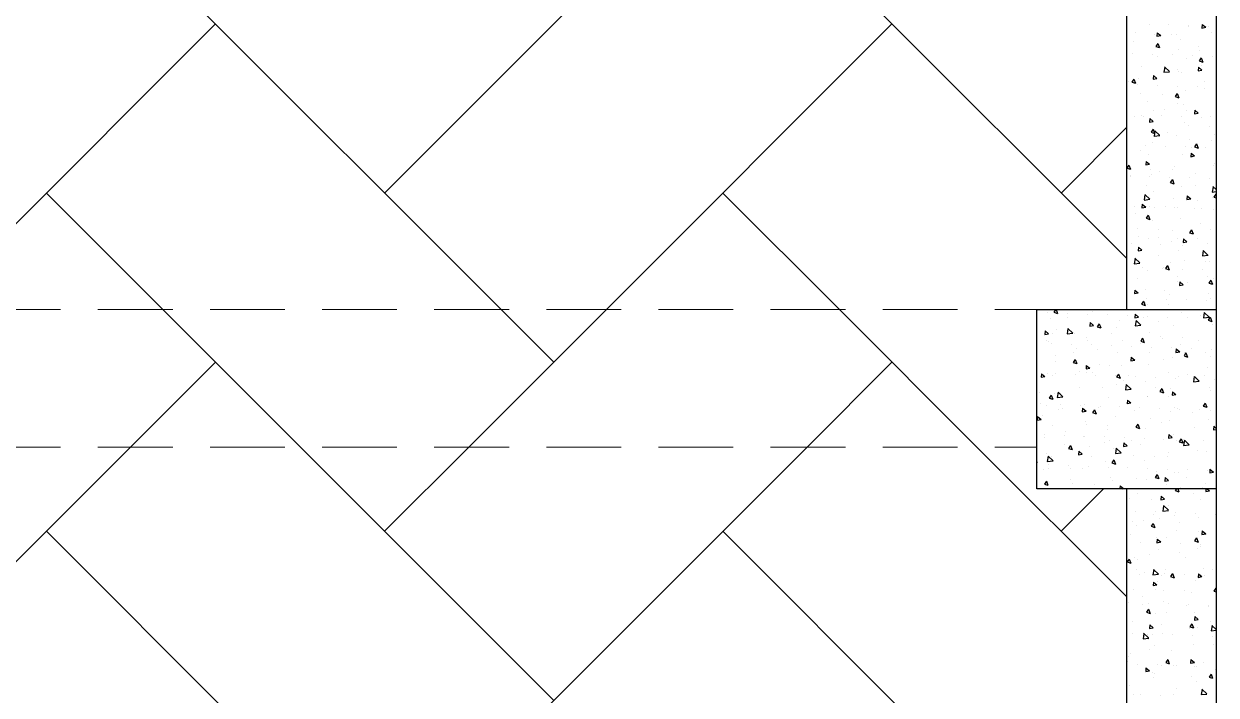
# Model space of a CAD drawing. Header units: millimetres. Extents: x 331487 to 517269, y 198509 to 399936.
# Drawn here: x 412901 to 414895, y 381194 to 382317 of the extents above; entities that cross this region are included whole.
import ezdxf

# ---------------------------------------------------------------- set-up
doc = ezdxf.new("R2010")
doc.units = ezdxf.units.MM
doc.header["$MEASUREMENT"] = 0
doc.linetypes.add('DASHED2', pattern=[0.375, 0.25, -0.125])
doc.layers.add('BEAM', color=1, linetype='Continuous', lineweight=5)
doc.layers.add('COLUMN', color=6, linetype='Continuous')

msp = doc.modelspace()

# ---------------------------------------------------------------- linework, layer by layer
at = {"layer": 'BEAM', "color": 253, "linetype": 'Continuous', "ltscale": 750}
for p, q in [((413504.5, 382033.9), (414353, 382882.5)), ((413699.4, 381839), (412938.8, 382599.6)), ((414745.1, 381924.7), (414070.2, 382599.6)), ((412743.9, 381839), (413221.7, 382316.8)), ((413875.3, 381839), (414353, 382316.8)), ((414635.9, 382033.9), (414745.1, 382143.2)), ((413133.7, 381839), (412938.8, 382033.9)), ((414265.1, 381839), (414070.2, 382033.9)), ((413363.7, 381609), (413133.7, 381839)), ((413645.3, 381609), (413875.3, 381839)), ((413787.3, 381751.1), (413699.4, 381839)), ((414495.1, 381609), (414265.1, 381839)), ((413079.6, 381609), (413221.7, 381751.1)), ((414211, 381609), (414353, 381751.1)), ((412373.1, 380902.6), (413079.6, 381609)), ((413787.3, 381185.4), (413363.7, 381609)), ((413504.5, 381468.3), (413645.3, 381609)), ((413504.5, 380902.6), (414211, 381609)), ((414745.1, 381359), (414495.1, 381609)), ((414635.9, 381468.3), (414706.6, 381539)), ((413787.3, 380619.7), (412938.8, 381468.3)), ((414745.1, 380793.3), (414070.2, 381468.3))]:
    msp.add_line(p, q, dxfattribs=at)
at = {"layer": 'BEAM', "linetype": 'DASHED2', "ltscale": 500}
for p, q in [((410400.1, 381839), (414595.1, 381839)), ((410400.1, 381609), (414595.1, 381609))]:
    msp.add_line(p, q, dxfattribs=at)
at = {"layer": 'COLUMN'}
for p, q in [((414745.1, 383579), (414745.1, 381839)), ((414895.1, 383579), (414895.1, 381839)), ((414595.1, 381539), (414595.1, 381839)), ((414595.1, 381839), (414895.1, 381839)), ((414895.1, 381839), (414895.1, 381539)), ((414895.1, 381539), (414595.1, 381539)), ((414745.1, 381539), (414745.1, 379389)), ((414895.1, 381539), (414895.1, 379389))]:
    msp.add_line(p, q, dxfattribs=at)
at = {"layer": 'COLUMN', "color": 2, "linetype": 'Continuous'}
for p, q in [((414782.9, 382316.4), (414782.9, 382316.4)), ((414816.2, 382315.2), (414816.2, 382315.2)), ((414848.5, 382312.2), (414848.5, 382312.2)), ((414849.5, 382314), (414849.5, 382314)), ((414872, 382315.8), (414871.4, 382309.8)), ((414871.4, 382309.8), (414877.7, 382311)), ((414872, 382315.8), (414877.7, 382311)), ((414882.8, 382312.8), (414882.8, 382312.8)), ((414757.6, 382288), (414757.6, 382288)), ((414760.2, 382303.1), (414760.2, 382303.1)), ((414792.1, 382299.6), (414792.1, 382299.6)), ((414796.7, 382301.9), (414796.2, 382295.9)), ((414796.2, 382295.9), (414802.5, 382297.1)), ((414796.7, 382301.9), (414802.5, 382297.1)), ((414819.8, 382299), (414819.8, 382299)), ((414828.2, 382298.3), (414828.2, 382298.3)), ((414835.1, 382291.1), (414835.1, 382291.1)), ((414886.8, 382302.8), (414886.8, 382302.8)), ((414797.6, 382284.1), (414794.3, 382279.1)), ((414794.3, 382279.1), (414800.3, 382277.1)), ((414795.4, 382278.7), (414795.4, 382278.7)), ((414797.6, 382284.1), (414800.3, 382277.1)), ((414831.5, 382273.3), (414831.5, 382273.3)), ((414864.9, 382278.8), (414864.9, 382278.8)), ((414867.7, 382272), (414867.7, 382272)), ((414756, 382267.2), (414756, 382267.2)), ((414789.3, 382265.9), (414789.3, 382265.9)), ((414797.1, 382261.7), (414797.1, 382261.7)), ((414822.6, 382264.7), (414822.6, 382264.7)), ((414846.3, 382258.8), (414846.3, 382258.8)), ((414855.9, 382263.5), (414855.9, 382263.5)), ((414870.1, 382259.8), (414866.8, 382254.8)), ((414866.8, 382254.8), (414872.8, 382252.8)), ((414870.1, 382259.8), (414872.8, 382252.8)), ((414889.2, 382262.3), (414889.2, 382262.3)), ((414770.2, 382244.8), (414770.2, 382244.8)), ((414790.5, 382230.2), (414789.9, 382224.2)), ((414790.5, 382230.2), (414796.2, 382225.4)), ((414809.2, 382244.6), (414807.9, 382235.7)), ((414807.9, 382235.7), (414817.3, 382236.8)), ((414808.9, 382244.9), (414817.1, 382237.1)), ((414829.9, 382240.7), (414829.9, 382240.7)), ((414832.8, 382237.7), (414832.8, 382237.7)), ((414836.5, 382235.4), (414836.5, 382235.4)), ((414865.7, 382244.1), (414865.2, 382238.1)), ((414865.2, 382238.1), (414871.4, 382239.2)), ((414865.7, 382244.1), (414871.4, 382239.2)), ((414871, 382247), (414871, 382247)), ((414748.2, 382220.8), (414748.2, 382220.8)), ((414757.4, 382224.4), (414754, 382219.5)), ((414754, 382219.4), (414760, 382217.4)), ((414757.4, 382224.4), (414760, 382217.4)), ((414763.5, 382215.2), (414763.5, 382215.2)), ((414766, 382224.9), (414766, 382224.9)), ((414789.9, 382224.2), (414796.2, 382225.4)), ((414793.2, 382225.3), (414793.2, 382225.3)), ((414796.8, 382214), (414796.8, 382214)), ((414830.1, 382212.8), (414830.1, 382212.8)), ((414863.4, 382211.6), (414863.4, 382211.6)), ((414874.9, 382220.5), (414874.9, 382220.5)), ((414876, 382209.1), (414876, 382209.1)), ((414769.3, 382199.8), (414769.3, 382199.8)), ((414805.4, 382198.6), (414805.4, 382198.6)), ((414829.9, 382200.1), (414826.5, 382195.1)), ((414826.5, 382195.1), (414832.6, 382193.1)), ((414829.9, 382200.1), (414832.6, 382193.1)), ((414844, 382205.4), (414844, 382205.4)), ((414780.2, 382186.5), (414780.2, 382186.5)), ((414790.9, 382171.9), (414790.9, 382171.9)), ((414808.7, 382173.5), (414808.7, 382173.5)), ((414830.6, 382184.3), (414830.6, 382184.3)), ((414839.9, 382182.3), (414839.9, 382182.3)), ((414844.8, 382172.2), (414844.8, 382172.2)), ((414859.4, 382172.3), (414858.9, 382166.4)), ((414859.4, 382172.3), (414865.1, 382167.5)), ((414895.1, 382185.9), (414895.1, 382185.9)), ((414758.2, 382162.5), (414758.2, 382162.5)), ((414770.5, 382163.9), (414770.5, 382163.9)), ((414774.2, 382162), (414774.2, 382162)), ((414784.2, 382158.5), (414783.7, 382152.5)), ((414783.7, 382152.5), (414789.9, 382153.6)), ((414784.2, 382158.5), (414789.9, 382153.6)), ((414803.8, 382162.7), (414803.8, 382162.7)), ((414837.1, 382161.4), (414837.1, 382161.4)), ((414841.7, 382152), (414841.7, 382152)), ((414858.9, 382166.4), (414865.2, 382167.5)), ((414870.4, 382160.2), (414870.4, 382160.2)), ((414884.9, 382162.2), (414884.9, 382162.2)), ((414786.2, 382135.4), (414792.3, 382133.4)), ((414789.6, 382140.4), (414786.2, 382135.4)), ((414789.6, 382140.4), (414792.3, 382133.4)), ((414790.2, 382128.1), (414790.2, 382128.1)), ((414792.7, 382137.9), (414791.3, 382129)), ((414791.3, 382129), (414800.8, 382130.1)), ((414792.4, 382138.1), (414800.5, 382130.4)), ((414813.7, 382135.6), (414813.7, 382135.6)), ((414828.3, 382130.9), (414828.3, 382130.9)), ((414848.1, 382147.2), (414848.1, 382147.2)), ((414884.3, 382145.9), (414884.3, 382145.9)), ((414892.8, 382132.5), (414892.8, 382132.5)), ((414776.9, 382113.4), (414776.9, 382113.4)), ((414788.7, 382118.5), (414788.7, 382118.5)), ((414810.2, 382112.1), (414810.2, 382112.1)), ((414843.5, 382110.9), (414843.5, 382110.9)), ((414849.9, 382124), (414849.9, 382124)), ((414853.1, 382109.3), (414853.1, 382109.3)), ((414862.1, 382116.1), (414858.8, 382111.1)), ((414858.8, 382111.1), (414864.8, 382109.1)), ((414862.1, 382116.1), (414864.8, 382109.1)), ((414876.8, 382109.7), (414876.8, 382109.7)), ((414887.6, 382120.9), (414887.6, 382120.9)), ((414746.4, 382100.1), (414746.4, 382100.1)), ((414768.3, 382104.2), (414768.3, 382104.2)), ((414782.6, 382098.8), (414782.6, 382098.8)), ((414839.5, 382098.6), (414839.5, 382098.6)), ((414853.1, 382100.6), (414852.6, 382094.6)), ((414852.6, 382094.6), (414858.9, 382095.8)), ((414853.1, 382100.6), (414858.9, 382095.8)), ((414894.9, 382103.9), (414894.9, 382103.9)), ((414749.3, 382080.7), (414746, 382075.7)), ((414746, 382075.7), (414752, 382073.7)), ((414749.3, 382080.7), (414752, 382073.7)), ((414777.9, 382086.7), (414777.4, 382080.8)), ((414777.4, 382080.8), (414783.7, 382081.9)), ((414777.9, 382086.7), (414783.7, 382081.9)), ((414785.9, 382073.8), (414785.9, 382073.8)), ((414800.2, 382069.8), (414800.2, 382069.8)), ((414822, 382072.5), (414822, 382072.5)), ((414826.1, 382077.5), (414826.1, 382077.5)), ((414890.6, 382079.2), (414890.6, 382079.2)), ((414892.6, 382083), (414892.6, 382083)), ((414751.2, 382062.6), (414751.2, 382062.6)), ((414751.4, 382062.2), (414751.4, 382062.2)), ((414784.4, 382061.4), (414784.4, 382061.4)), ((414786.4, 382065.1), (414786.4, 382065.1)), ((414817.7, 382060.2), (414817.7, 382060.2)), ((414821.9, 382056.4), (414818.5, 382051.4)), ((414818.5, 382051.4), (414824.5, 382049.4)), ((414821.9, 382056.4), (414824.5, 382049.4)), ((414851, 382059), (414851, 382059)), ((414859.9, 382065.7), (414859.9, 382065.7)), ((414884.3, 382057.8), (414884.3, 382057.8)), ((414776.1, 382031.1), (414774.8, 382022.3)), ((414775.8, 382031.4), (414784, 382023.6)), ((414778.3, 382045.9), (414778.3, 382045.9)), ((414790.8, 382035.9), (414790.8, 382035.9)), ((414825.3, 382047.5), (414825.3, 382047.5)), ((414837.2, 382045.2), (414837.2, 382045.2)), ((414846.9, 382028.9), (414846.3, 382022.9)), ((414846.9, 382028.9), (414852.6, 382024.1)), ((414861.4, 382046.2), (414861.4, 382046.2)), ((414890.1, 382044.4), (414888.7, 382035.5)), ((414888.7, 382035.5), (414895.1, 382036.3)), ((414889.8, 382044.7), (414895.1, 382039.6)), ((414894.4, 382032.1), (414891, 382027.1)), ((414894.4, 382032.1), (414895.1, 382030.1)), ((414758.2, 382011.3), (414758.2, 382011.3)), ((414771.6, 382015), (414771.1, 382009)), ((414771.1, 382009), (414777.4, 382010.2)), ((414771.6, 382015), (414777.4, 382010.2)), ((414774.7, 382022.2), (414784.2, 382023.4)), ((414784.1, 382011.8), (414784.1, 382011.8)), ((414791.5, 382010.1), (414791.5, 382010.1)), ((414810.2, 382011.5), (414810.2, 382011.5)), ((414823.8, 382024.2), (414823.8, 382024.2)), ((414824.8, 382008.9), (414824.8, 382008.9)), ((414830.3, 382009.6), (414830.3, 382009.6)), ((414846.3, 382022.9), (414852.6, 382024.1)), ((414864.7, 382021.1), (414864.7, 382021.1)), ((414888.3, 382025.8), (414888.3, 382025.8)), ((414891, 382027.1), (414895.1, 382025.7)), ((414759.7, 381999), (414759.7, 381999)), ((414781.6, 381996.7), (414778.2, 381991.7)), ((414778.2, 381991.7), (414784.3, 381989.7)), ((414781.6, 381996.7), (414784.3, 381989.7)), ((414835, 381991.9), (414835, 381991.9)), ((414858.1, 382007.6), (414858.1, 382007.6)), ((414869.9, 382007.4), (414869.9, 382007.4)), ((414891.4, 382006.4), (414891.4, 382006.4)), ((414763, 381974), (414763, 381974)), ((414788.3, 381987.5), (414788.3, 381987.5)), ((414799.2, 381972.7), (414799.2, 381972.7)), ((414821.5, 381970.8), (414821.5, 381970.8)), ((414854.1, 381972.4), (414850.8, 381967.4)), ((414854.1, 381972.4), (414856.8, 381965.4)), ((414869.7, 381983.3), (414869.7, 381983.3)), ((414886.1, 381972.4), (414886.1, 381972.4)), ((414753.3, 381949.4), (414753.3, 381949.4)), ((414764.6, 381960.8), (414764.6, 381960.8)), ((414781.9, 381958.4), (414781.9, 381958.4)), ((414797.9, 381959.6), (414797.9, 381959.6)), ((414820.2, 381953.2), (414820.2, 381953.2)), ((414831.2, 381958.3), (414831.2, 381958.3)), ((414840.6, 381957.2), (414840.1, 381951.2)), ((414840.1, 381951.2), (414846.3, 381952.3)), ((414840.6, 381957.2), (414846.3, 381952.3)), ((414850.8, 381967.4), (414856.8, 381965.4)), ((414864.5, 381957.1), (414864.5, 381957.1)), ((414879.9, 381949.1), (414879.9, 381949.1)), ((414765.4, 381943.3), (414764.8, 381937.3)), ((414764.8, 381937.3), (414771.1, 381938.5)), ((414765.4, 381943.3), (414771.1, 381938.5)), ((414768, 381936.1), (414768, 381936.1)), ((414798.3, 381929.2), (414798.3, 381929.2)), ((414802.5, 381947.7), (414802.5, 381947.7)), ((414832.7, 381938.5), (414832.7, 381938.5)), ((414838.6, 381946.4), (414838.6, 381946.4)), ((414873.5, 381937.7), (414872.2, 381928.8)), ((414872.2, 381928.8), (414881.7, 381929.9)), ((414873.2, 381938), (414881.4, 381930.2)), ((414759.6, 381924.4), (414758.2, 381915.5)), ((414758.2, 381915.5), (414767.7, 381916.6)), ((414759.3, 381924.7), (414767.4, 381916.9)), ((414772.1, 381908.8), (414772.1, 381908.8)), ((414807.4, 381909.8), (414807.4, 381909.8)), ((414813.8, 381912.7), (414810.5, 381907.7)), ((414813.8, 381912.7), (414816.5, 381905.7)), ((414819.3, 381917.4), (414819.3, 381917.4)), ((414841.9, 381921.4), (414841.9, 381921.4)), ((414878, 381920.1), (414878, 381920.1)), ((414883.8, 381919), (414883.8, 381919)), ((414763.3, 381891), (414763.3, 381891)), ((414779.6, 381905), (414779.6, 381905)), ((414805.4, 381907.6), (414805.4, 381907.6)), ((414810.5, 381907.7), (414816.5, 381905.7)), ((414830.3, 381894.9), (414830.3, 381894.9)), ((414838.7, 381906.4), (414838.7, 381906.4)), ((414872, 381905.2), (414872, 381905.2)), ((414881.3, 381895.1), (414881.3, 381895.1)), ((414889.9, 381890.7), (414889.9, 381890.7)), ((414759.1, 381871.6), (414758.6, 381865.6)), ((414759.1, 381871.6), (414764.8, 381866.7)), ((414776.3, 381873), (414776.3, 381873)), ((414808.3, 381870.9), (414808.3, 381870.9)), ((414830.5, 381885.1), (414830.5, 381885.1)), ((414834.3, 381885.4), (414833.8, 381879.5)), ((414833.8, 381879.5), (414840.1, 381880.6)), ((414834.3, 381885.4), (414840, 381880.6)), ((414846.9, 381883.5), (414846.9, 381883.5)), ((414886.4, 381888.3), (414883, 381883.4)), ((414883, 381883.4), (414889.1, 381881.3)), ((414886.4, 381888.3), (414889.1, 381881.3)), ((414745.8, 381858.7), (414745.8, 381858.7)), ((414758.6, 381865.6), (414764.8, 381866.7)), ((414773.6, 381853), (414770.2, 381848)), ((414773.6, 381853), (414776.3, 381846)), ((414777.4, 381851.6), (414777.4, 381851.6)), ((414779.1, 381857.5), (414779.1, 381857.5)), ((414812.4, 381856.3), (414812.4, 381856.3)), ((414817, 381864), (414817, 381864)), ((414845.7, 381855.1), (414845.7, 381855.1)), ((414879, 381853.8), (414879, 381853.8)), ((414881.6, 381865.6), (414881.6, 381865.6)), ((414886.3, 381857.2), (414886.3, 381857.2)), ((414613.4, 381833.7), (414613.4, 381833.7)), ((414617.6, 381838.4), (414617.6, 381838.4)), ((414626.8, 381839), (414623.8, 381834.6)), ((414623.8, 381834.6), (414629.9, 381832.6)), ((414627.4, 381839), (414629.9, 381832.6)), ((414646.7, 381832.5), (414646.7, 381832.5)), ((414680, 381831.2), (414680, 381831.2)), ((414689, 381835), (414689, 381835)), ((414713.3, 381830), (414713.3, 381830)), ((414746.6, 381828.8), (414746.6, 381828.8)), ((414759.5, 381831.2), (414759, 381825.2)), ((414759.5, 381831.2), (414765.2, 381826.4)), ((414770.2, 381848), (414776.3, 381846)), ((414779.6, 381847.9), (414779.6, 381847.9)), ((414815.8, 381846.7), (414815.8, 381846.7)), ((414837.1, 381834.1), (414837.1, 381834.1)), ((414869.6, 381829.6), (414869.6, 381829.6)), ((414875.2, 381833.9), (414873.8, 381825)), ((414875.2, 381833.9), (414883.3, 381826.1)), ((414618.5, 381824.5), (414618.5, 381824.5)), ((414646.7, 381826), (414646.7, 381826)), ((414684.3, 381817.3), (414683.8, 381811.3)), ((414683.8, 381811.3), (414690, 381812.5)), ((414684.3, 381817.3), (414690, 381812.5)), ((414699.7, 381815.3), (414696.4, 381810.3)), ((414696.4, 381810.3), (414702.4, 381808.3)), ((414699.7, 381815.3), (414702.4, 381808.3)), ((414732.9, 381820.1), (414732.9, 381820.1)), ((414759, 381825.2), (414765.2, 381826.4)), ((414761.2, 381820.6), (414759.8, 381811.7)), ((414759.8, 381811.7), (414769.3, 381812.8)), ((414761.2, 381820.6), (414769.4, 381812.8)), ((414762.9, 381820.3), (414762.9, 381820.3)), ((414773.4, 381825.8), (414773.4, 381825.8)), ((414779.9, 381827.6), (414779.9, 381827.6)), ((414799.1, 381819), (414799.1, 381819)), ((414813.2, 381826.4), (414813.2, 381826.4)), ((414823.7, 381813), (414823.7, 381813)), ((414846.5, 381825.2), (414846.5, 381825.2)), ((414873.8, 381825), (414883.3, 381826.1)), ((414879.7, 381823.9), (414879.7, 381823.9)), ((414885, 381826.3), (414881.6, 381821.3)), ((414881.6, 381821.3), (414887.7, 381819.3)), ((414885, 381826.3), (414887.7, 381819.3)), ((414888.2, 381814.6), (414888.2, 381814.6)), ((414609.1, 381803.4), (414608.5, 381797.5)), ((414608.5, 381797.5), (414614.8, 381798.6)), ((414609.1, 381803.4), (414614.8, 381798.6)), ((414621.8, 381799.5), (414621.8, 381799.5)), ((414628.8, 381806.1), (414628.8, 381806.1)), ((414647.3, 381807.4), (414645.9, 381798.5)), ((414645.9, 381798.5), (414655.4, 381799.6)), ((414647.3, 381807.4), (414655.4, 381799.6)), ((414657.9, 381798.2), (414657.9, 381798.2)), ((414678.7, 381791.7), (414678.7, 381791.7)), ((414719.5, 381799), (414719.5, 381799)), ((414728.5, 381808.7), (414728.5, 381808.7)), ((414772.2, 381790.9), (414768.9, 381786)), ((414772.2, 381790.9), (414774.9, 381783.9)), ((414784, 381800.6), (414784, 381800.6)), ((414802.4, 381794), (414802.4, 381794)), ((414805.3, 381791.4), (414805.3, 381791.4)), ((414838.5, 381792.7), (414838.5, 381792.7)), ((414611.7, 381787.9), (414611.7, 381787.9)), ((414615.3, 381785), (414615.3, 381785)), ((414620.5, 381782.3), (414620.5, 381782.3)), ((414653.8, 381781.1), (414653.8, 381781.1)), ((414661.2, 381773.2), (414661.2, 381773.2)), ((414679.9, 381786.6), (414679.9, 381786.6)), ((414687, 381779.9), (414687, 381779.9)), ((414697.3, 381771.9), (414697.3, 381771.9)), ((414720.3, 381778.7), (414720.3, 381778.7)), ((414738.4, 381787.6), (414738.4, 381787.6)), ((414753.6, 381777.5), (414753.6, 381777.5)), ((414767.9, 381782.4), (414767.9, 381782.4)), ((414768.9, 381786), (414774.9, 381783.9)), ((414786.9, 381776.3), (414786.9, 381776.3)), ((414820.2, 381775), (414820.2, 381775)), ((414828.4, 381773.3), (414827.9, 381767.4)), ((414828.4, 381773.3), (414834.2, 381768.5)), ((414834.9, 381780.7), (414834.9, 381780.7)), ((414853.5, 381773.8), (414853.5, 381773.8)), ((414865, 381787.3), (414865, 381787.3)), ((414886.8, 381772.6), (414886.8, 381772.6)), ((414626.5, 381752.7), (414626.5, 381752.7)), ((414626.7, 381761.6), (414626.7, 381761.6)), ((414659.4, 381755.6), (414656.1, 381750.6)), ((414656.1, 381750.6), (414662.1, 381748.6)), ((414656.7, 381767.7), (414656.7, 381767.7)), ((414659.4, 381755.6), (414662.1, 381748.6)), ((414730.7, 381766.7), (414730.7, 381766.7)), ((414753.2, 381759.5), (414752.7, 381753.5)), ((414752.7, 381753.5), (414759, 381754.6)), ((414753.2, 381759.5), (414759, 381754.6)), ((414783.4, 381767.4), (414783.4, 381767.4)), ((414807.3, 381756.1), (414807.3, 381756.1)), ((414821.4, 381759.6), (414821.4, 381759.6)), ((414827.9, 381767.4), (414834.2, 381768.5)), ((414844.7, 381766.6), (414841.4, 381761.6)), ((414841.4, 381761.6), (414847.4, 381759.6)), ((414841.8, 381767.7), (414841.8, 381767.7)), ((414844.7, 381766.6), (414847.4, 381759.6)), ((414877.9, 381766.4), (414877.9, 381766.4)), ((414886, 381761.2), (414886, 381761.2)), ((414602.8, 381731.7), (414602.3, 381725.7)), ((414602.8, 381731.7), (414608.5, 381726.9)), ((414613.1, 381731.6), (414613.1, 381731.6)), ((414621.7, 381729.5), (414621.7, 381729.5)), ((414626.9, 381731.8), (414626.9, 381731.8)), ((414660.2, 381730.6), (414660.2, 381730.6)), ((414666.2, 381735.3), (414666.2, 381735.3)), ((414678, 381745.6), (414677.5, 381739.6)), ((414677.5, 381739.6), (414683.7, 381740.8)), ((414677.6, 381733.2), (414677.6, 381733.2)), ((414678, 381745.6), (414683.8, 381740.8)), ((414688.7, 381733.4), (414688.7, 381733.4)), ((414693.5, 381729.4), (414693.5, 381729.4)), ((414700.6, 381746.9), (414700.6, 381746.9)), ((414717.3, 381745.6), (414717.3, 381745.6)), ((414732, 381731.2), (414728.6, 381726.3)), ((414732, 381731.2), (414734.7, 381724.2)), ((414736.8, 381745.6), (414736.8, 381745.6)), ((414748.4, 381729.2), (414748.4, 381729.2)), ((414781.8, 381747.2), (414781.8, 381747.2)), ((414815.3, 381733.1), (414815.3, 381733.1)), ((414846.8, 381729.8), (414846.8, 381729.8)), ((414881.2, 381741.4), (414881.2, 381741.4)), ((414595.6, 381724.7), (414595.6, 381724.7)), ((414602.3, 381725.7), (414608.5, 381726.9)), ((414666.7, 381709.4), (414666.7, 381709.4)), ((414726.7, 381728.2), (414726.7, 381728.2)), ((414728.4, 381713.3), (414728.4, 381713.3)), ((414728.6, 381726.3), (414734.6, 381724.2)), ((414740.1, 381720.5), (414740.1, 381720.5)), ((414744.7, 381713.9), (414743.3, 381705)), ((414744.7, 381713.9), (414752.8, 381706.1)), ((414760, 381727), (414760, 381727)), ((414776.2, 381719.3), (414776.2, 381719.3)), ((414793.3, 381725.7), (414793.3, 381725.7)), ((414793.4, 381709.1), (414793.4, 381709.1)), ((414826.6, 381724.5), (414826.6, 381724.5)), ((414832.6, 381727.3), (414832.6, 381727.3)), ((414858.6, 381727.2), (414857.3, 381718.3)), ((414857.3, 381718.3), (414866.8, 381719.4)), ((414858.7, 381727.1), (414866.8, 381719.4)), ((414859.9, 381723.3), (414859.9, 381723.3)), ((414875, 381728.9), (414875, 381728.9)), ((414893.2, 381722.1), (414893.2, 381722.1)), ((414598.9, 381699.7), (414598.9, 381699.7)), ((414619.2, 381695.9), (414615.8, 381690.9)), ((414615.8, 381690.9), (414621.9, 381688.9)), ((414619.2, 381695.9), (414621.9, 381688.9)), ((414624.2, 381699.3), (414624.2, 381699.3)), ((414630.7, 381700.6), (414629.3, 381691.8)), ((414629.3, 381691.8), (414638.8, 381692.9)), ((414630.7, 381700.6), (414638.8, 381692.8)), ((414635.1, 381698.4), (414635.1, 381698.4)), ((414705.6, 381709), (414705.6, 381709)), ((414715, 381692.2), (414715, 381692.2)), ((414743.3, 381705), (414752.8, 381706.1)), ((414779.5, 381694.2), (414779.5, 381694.2)), ((414779.5, 381693.8), (414779.5, 381693.8)), ((414804.5, 381706.9), (414801.1, 381701.9)), ((414801.1, 381701.9), (414807.2, 381699.9)), ((414804.5, 381706.9), (414807.2, 381699.9)), ((414815.7, 381693), (414815.7, 381693)), ((414819.2, 381706.2), (414819.2, 381706.2)), ((414822.2, 381701.6), (414821.6, 381695.6)), ((414821.6, 381695.6), (414827.9, 381696.8)), ((414822.2, 381701.6), (414827.9, 381696.8)), ((414883.7, 381707.9), (414883.7, 381707.9)), ((414886.2, 381703.5), (414886.2, 381703.5)), ((414601.1, 381681.1), (414601.1, 381681.1)), ((414610.8, 381678.2), (414610.8, 381678.2)), ((414631.7, 381671.2), (414631.7, 381671.2)), ((414634.4, 381679.9), (414634.4, 381679.9)), ((414638.3, 381673.4), (414638.3, 381673.4)), ((414667.7, 381678.7), (414667.7, 381678.7)), ((414671.7, 381673.9), (414671.2, 381667.9)), ((414671.7, 381673.9), (414677.5, 381669)), ((414674.5, 381672.1), (414674.5, 381672.1)), ((414675.3, 381679.8), (414675.3, 381679.8)), ((414691.7, 381671.5), (414688.3, 381666.6)), ((414691.7, 381671.5), (414694.4, 381664.5)), ((414698.7, 381675.1), (414698.7, 381675.1)), ((414700.9, 381677.5), (414700.9, 381677.5)), ((414734.2, 381676.2), (414734.2, 381676.2)), ((414745.1, 381682.7), (414745.1, 381682.7)), ((414747, 381687.7), (414746.4, 381681.8)), ((414746.4, 381681.8), (414752.7, 381682.9)), ((414747, 381687.7), (414752.7, 381682.9)), ((414758.4, 381670.9), (414758.4, 381670.9)), ((414767.5, 381675), (414767.5, 381675)), ((414800.8, 381673.8), (414800.8, 381673.8)), ((414825.3, 381674.8), (414825.3, 381674.8)), ((414830.4, 381673.9), (414830.4, 381673.9)), ((414834.1, 381672.6), (414834.1, 381672.6)), ((414867.4, 381671.4), (414867.4, 381671.4)), ((414877, 381682.6), (414873.6, 381677.6)), ((414873.6, 381677.6), (414879.7, 381675.6)), ((414877, 381682.6), (414879.7, 381675.6)), ((414885, 381670.6), (414885, 381670.6)), ((414596.5, 381660), (414596, 381654)), ((414596, 381654), (414602.3, 381655.2)), ((414596.5, 381660), (414602.3, 381655.2)), ((414603.9, 381661.8), (414603.9, 381661.8)), ((414671.2, 381667.9), (414677.5, 381669)), ((414676.8, 381651.1), (414676.8, 381651.1)), ((414688.3, 381666.6), (414694.4, 381664.6)), ((414726.2, 381659.9), (414726.2, 381659.9)), ((414784.5, 381656.4), (414784.5, 381656.4)), ((414803.4, 381650.8), (414803.4, 381650.8)), ((414816.9, 381652.9), (414816.9, 381652.9)), ((414819, 381667.9), (414819, 381667.9)), ((414855.1, 381666.7), (414855.1, 381666.7)), ((414881.5, 381654.5), (414881.5, 381654.5)), ((414608.1, 381629.8), (414608.1, 381629.8)), ((414622, 381645.9), (414622, 381645.9)), ((414643.3, 381635.5), (414643.3, 381635.5)), ((414677.8, 381647.1), (414677.8, 381647.1)), ((414712.7, 381638.8), (414712.7, 381638.8)), ((414713.9, 381645.8), (414713.9, 381645.8)), ((414764.2, 381647.2), (414760.9, 381642.2)), ((414760.9, 381642.2), (414766.9, 381640.2)), ((414764.2, 381647.2), (414766.9, 381640.2)), ((414777.3, 381640.5), (414777.3, 381640.5)), ((414815.9, 381629.9), (414815.4, 381623.9)), ((414815.9, 381629.9), (414821.6, 381625.1)), ((414823.9, 381630.1), (414823.9, 381630.1)), ((414858.4, 381641.6), (414858.4, 381641.6)), ((414891.1, 381643.8), (414890.6, 381637.8)), ((414890.6, 381637.8), (414895.1, 381638.6)), ((414891.1, 381643.8), (414895.1, 381640.4)), ((414894.5, 381640.4), (414894.5, 381640.4)), ((414608.6, 381624.8), (414608.6, 381624.8)), ((414641.4, 381628.5), (414641.4, 381628.5)), ((414641.8, 381612.9), (414641.8, 381612.9)), ((414651.4, 381611.9), (414648.1, 381606.9)), ((414651.4, 381611.9), (414654.1, 381604.9)), ((414673.1, 381626.4), (414673.1, 381626.4)), ((414674.7, 381627.3), (414674.7, 381627.3)), ((414708, 381626.1), (414708, 381626.1)), ((414708.7, 381616.7), (414708.7, 381616.7)), ((414717.2, 381620.8), (414717.2, 381620.8)), ((414740.1, 381610), (414746.4, 381611.2)), ((414740.7, 381616), (414740.2, 381610)), ((414740.7, 381616), (414746.4, 381611.2)), ((414741.3, 381624.9), (414741.3, 381624.9)), ((414753.4, 381619.5), (414753.4, 381619.5)), ((414768.4, 381612.6), (414768.4, 381612.6)), ((414774.6, 381623.7), (414774.6, 381623.7)), ((414807.9, 381622.5), (414807.9, 381622.5)), ((414815.4, 381623.9), (414821.6, 381625.1)), ((414828.1, 381620.6), (414828.1, 381620.6)), ((414836.7, 381622.9), (414833.4, 381617.9)), ((414833.4, 381617.9), (414839.4, 381615.9)), ((414835.3, 381616.4), (414835.3, 381616.4)), ((414836.7, 381622.9), (414839.4, 381615.9)), ((414842.1, 381620.4), (414840.7, 381611.5)), ((414840.7, 381611.5), (414850.2, 381612.6)), ((414841.1, 381621.2), (414841.1, 381621.2)), ((414842.1, 381620.4), (414850.2, 381612.6)), ((414874.4, 381620), (414874.4, 381620)), ((414895, 381612.3), (414895, 381612.3)), ((414612.2, 381598.7), (414612.2, 381598.7)), ((414614.2, 381593.9), (414612.8, 381585)), ((414614.2, 381593.9), (414622.3, 381586.1)), ((414619.7, 381592.5), (414619.7, 381592.5)), ((414648.1, 381606.9), (414654.1, 381604.9)), ((414665.5, 381602.1), (414664.9, 381596.2)), ((414664.9, 381596.2), (414671.2, 381597.3)), ((414665.5, 381602.1), (414671.2, 381597.3)), ((414682.8, 381609.2), (414682.8, 381609.2)), ((414686.8, 381592.8), (414686.8, 381592.8)), ((414723.9, 381606.5), (414723.9, 381606.5)), ((414728.1, 381607.2), (414726.7, 381598.3)), ((414726.7, 381598.3), (414736.2, 381599.4)), ((414728.1, 381607.2), (414736.3, 381599.4)), ((414756.7, 381594.5), (414756.7, 381594.5)), ((414792.8, 381593.2), (414792.8, 381593.2)), ((414813.4, 381592.5), (414813.4, 381592.5)), ((414814.7, 381599.5), (414814.7, 381599.5)), ((414863.4, 381603.8), (414863.4, 381603.8)), ((414879.2, 381601.1), (414879.2, 381601.1)), ((414595.1, 381584.2), (414596, 381583.4)), ((414595.1, 381583.3), (414596, 381583.4)), ((414606.3, 381571.4), (414606.3, 381571.4)), ((414612.8, 381585), (414622.3, 381586.1)), ((414614.5, 381579.2), (414614.5, 381579.2)), ((414615.5, 381573.7), (414615.5, 381573.7)), ((414647.8, 381578), (414647.8, 381578)), ((414651.7, 381572.4), (414651.7, 381572.4)), ((414670.8, 381573.1), (414670.8, 381573.1)), ((414681.1, 381576.8), (414681.1, 381576.8)), ((414710.5, 381585.5), (414710.5, 381585.5)), ((414714.4, 381575.6), (414714.4, 381575.6)), ((414724, 381587.5), (414720.6, 381582.6)), ((414720.6, 381582.6), (414726.6, 381580.5)), ((414722.2, 381582.9), (414722.2, 381582.9)), ((414724, 381587.5), (414726.6, 381580.5)), ((414747.7, 381574.4), (414747.7, 381574.4)), ((414775, 381587.1), (414775, 381587.1)), ((414781, 381573.2), (414781, 381573.2)), ((414814.3, 381571.9), (414814.3, 381571.9)), ((414847.5, 381570.7), (414847.5, 381570.7)), ((414880.8, 381569.5), (414880.8, 381569.5)), ((414884.8, 381572), (414884.3, 381566.1)), ((414884.8, 381572), (414890.6, 381567.2)), ((414611.2, 381552.2), (414607.8, 381547.2)), ((414611.2, 381552.2), (414613.9, 381545.2)), ((414651.8, 381554.6), (414651.8, 381554.6)), ((414718.7, 381558.4), (414718.7, 381558.4)), ((414721.7, 381553.2), (414721.7, 381553.2)), ((414761.7, 381556.6), (414761.7, 381556.6)), ((414778.4, 381554.3), (414778.4, 381554.3)), ((414796.5, 381563.2), (414793.1, 381558.2)), ((414793.1, 381558.2), (414799.2, 381556.2)), ((414796.1, 381568.2), (414796.1, 381568.2)), ((414796.5, 381563.2), (414799.2, 381556.2)), ((414809.6, 381558.2), (414809.1, 381552.2)), ((414809.1, 381552.2), (414815.4, 381553.3)), ((414809.6, 381558.2), (414815.4, 381553.3)), ((414825.9, 381567.2), (414825.9, 381567.2)), ((414832.3, 381566.9), (414832.3, 381566.9)), ((414845.4, 381558.1), (414845.4, 381558.1)), ((414884.3, 381566.1), (414890.6, 381567.2)), ((414607.8, 381547.2), (414613.9, 381545.2)), ((414617.5, 381539.2), (414617.5, 381539.2)), ((414654.9, 381547.3), (414654.9, 381547.3)), ((414691.1, 381546.1), (414691.1, 381546.1)), ((414734.4, 381544.3), (414733.9, 381539)), ((414734.4, 381544.3), (414740.1, 381539.5)), ((414737.8, 381539), (414740.1, 381539.5)), ((414763.8, 381531.3), (414763.8, 381531.3)), ((414812.4, 381546.1), (414812.4, 381546.1)), ((414828.6, 381539), (414826.7, 381536.2)), ((414826.7, 381536.2), (414832.8, 381534.2)), ((414830.9, 381539), (414832.8, 381534.2)), ((414835.6, 381541.9), (414835.6, 381541.9)), ((414857.2, 381531.6), (414857.2, 381531.6)), ((414871.7, 381540.6), (414871.7, 381540.6)), ((414877, 381547.7), (414877, 381547.7)), ((414878, 381539), (414877.6, 381534.7)), ((414877.6, 381534.7), (414883.9, 381535.9)), ((414880.1, 381539), (414883.9, 381535.9)), ((414750.5, 381522.4), (414750.5, 381522.4)), ((414786.7, 381521.1), (414786.7, 381521.1)), ((414802.9, 381526.8), (414802.4, 381520.8)), ((414802.4, 381520.8), (414808.7, 381522)), ((414802.9, 381526.8), (414808.7, 381522)), ((414807.3, 381510.8), (414806, 381501.9)), ((414807, 381511.1), (414815.2, 381503.3)), ((414814.7, 381511.4), (414814.7, 381511.4)), ((414868.4, 381521), (414868.4, 381521)), ((414760.8, 381501.8), (414760.8, 381501.8)), ((414790, 381496.1), (414790, 381496.1)), ((414794.1, 381500.6), (414794.1, 381500.6)), ((414801.2, 381490.3), (414801.2, 381490.3)), ((414806, 381501.9), (414815.4, 381503)), ((414826.1, 381494.8), (414826.1, 381494.8)), ((414827.4, 381499.4), (414827.4, 381499.4)), ((414860.7, 381498.2), (414860.7, 381498.2)), ((414865.8, 381492), (414865.8, 381492)), ((414894, 381497), (414894, 381497)), ((414755.5, 381484.5), (414755.5, 381484.5)), ((414761.6, 381477.9), (414761.6, 381477.9)), ((414773.7, 381486.9), (414773.7, 381486.9)), ((414789.8, 381481.5), (414786.5, 381476.6)), ((414786.5, 381476.6), (414792.5, 381474.5)), ((414789.8, 381481.5), (414792.5, 381474.5)), ((414833.4, 381482.8), (414833.4, 381482.8)), ((414751.7, 381463), (414751.7, 381463)), ((414768.3, 381449.9), (414768.3, 381449.9)), ((414794.9, 381458.2), (414794.9, 381458.2)), ((414796.7, 381455.1), (414796.1, 381449.1)), ((414796.1, 381449.1), (414802.4, 381450.3)), ((414796.7, 381455.1), (414802.4, 381450.3)), ((414812.4, 381458), (414812.4, 381458)), ((414829.4, 381469.8), (414829.4, 381469.8)), ((414862.3, 381457.2), (414859, 381452.2)), ((414859, 381452.2), (414865, 381450.2)), ((414862.3, 381457.2), (414865, 381450.2)), ((414865.5, 381468.5), (414865.5, 381468.5)), ((414871.9, 381469), (414871.3, 381463)), ((414871.4, 381463), (414877.6, 381464.1)), ((414871.9, 381469), (414877.6, 381464.1)), ((414878.4, 381462.7), (414878.4, 381462.7)), ((414799, 381437), (414799, 381437)), ((414801.6, 381448.7), (414801.6, 381448.7)), ((414834.4, 381431.9), (414834.4, 381431.9)), ((414834.9, 381447.5), (414834.9, 381447.5)), ((414863.5, 381438.6), (414863.5, 381438.6)), ((414868.2, 381446.2), (414868.2, 381446.2)), ((414868.8, 381443.5), (414868.8, 381443.5)), ((414749.6, 381421.8), (414746.2, 381416.9)), ((414746.2, 381416.9), (414752.2, 381414.8)), ((414749.6, 381421.8), (414752.2, 381414.8)), ((414759.3, 381424.6), (414759.3, 381424.6)), ((414763.8, 381421.3), (414763.8, 381421.3)), ((414783.7, 381428.6), (414783.7, 381428.6)), ((414843.4, 381424.5), (414843.4, 381424.5)), ((414761.7, 381404.7), (414761.7, 381404.7)), ((414767.1, 381396.3), (414767.1, 381396.3)), ((414775.4, 381398.6), (414775.4, 381398.6)), ((414790.8, 381404.1), (414789.4, 381395.2)), ((414789.4, 381395.2), (414798.9, 381396.3)), ((414790.5, 381404.3), (414798.6, 381396.5)), ((414803.3, 381395), (414803.3, 381395)), ((414808.7, 381397.3), (414808.7, 381397.3)), ((414810.2, 381404.7), (414810.2, 381404.7)), ((414822.1, 381397.5), (414818.7, 381392.5)), ((414818.7, 381392.5), (414824.8, 381390.5)), ((414822.1, 381397.5), (414824.8, 381390.5)), ((414842, 381396.1), (414842, 381396.1)), ((414865.6, 381397.2), (414865.1, 381391.2)), ((414865.1, 381391.2), (414871.3, 381392.4)), ((414865.6, 381397.2), (414871.3, 381392.4)), ((414873.8, 381405.6), (414873.8, 381405.6)), ((414875.2, 381394.9), (414875.2, 381394.9)), ((414888.4, 381404.4), (414888.4, 381404.4)), ((414757.1, 381371.2), (414757.1, 381371.2)), ((414790.4, 381383.3), (414789.9, 381377.4)), ((414789.9, 381377.4), (414796.1, 381378.5)), ((414790.4, 381383.3), (414796.1, 381378.5)), ((414793.7, 381370.3), (414793.7, 381370.3)), ((414796.7, 381383.6), (414796.7, 381383.6)), ((414861.3, 381385.2), (414861.3, 381385.2)), ((414894.6, 381373.2), (414891.2, 381368.2)), ((414894.6, 381373.2), (414895.1, 381371.8)), ((414772.1, 381358.4), (414772.1, 381358.4)), ((414806.6, 381370), (414806.6, 381370)), ((414807.9, 381351.3), (414807.9, 381351.3)), ((414842.7, 381368.7), (414842.7, 381368.7)), ((414853.4, 381366.2), (414853.4, 381366.2)), ((414891.2, 381368.2), (414895.1, 381366.9)), ((414748.5, 381349.3), (414748.5, 381349.3)), ((414771.8, 381346.3), (414771.8, 381346.3)), ((414781.8, 381337.8), (414778.5, 381332.8)), ((414778.5, 381332.8), (414784.5, 381330.8)), ((414781.8, 381348), (414781.8, 381348)), ((414781.8, 381337.8), (414784.5, 381330.8)), ((414794.5, 381330.2), (414794.5, 381330.2)), ((414811.5, 381332.1), (414811.5, 381332.1)), ((414815.1, 381346.8), (414815.1, 381346.8)), ((414846, 381343.7), (414846, 381343.7)), ((414848.4, 381345.6), (414848.4, 381345.6)), ((414859, 381331.8), (414859, 381331.8)), ((414881.7, 381344.4), (414881.7, 381344.4)), ((414882.1, 381342.4), (414882.1, 381342.4)), ((414754.8, 381317.8), (414754.8, 381317.8)), ((414784.1, 381311.6), (414783.6, 381305.6)), ((414784.1, 381311.6), (414789.8, 381306.8)), ((414803.7, 381312), (414803.7, 381312)), ((414854.3, 381313.5), (414851, 381308.5)), ((414854.3, 381313.5), (414857, 381306.5)), ((414859.3, 381325.5), (414858.8, 381319.5)), ((414858.8, 381319.5), (414865.1, 381320.7)), ((414859.3, 381325.5), (414865.1, 381320.7)), ((414885.4, 381317.4), (414885.4, 381317.4)), ((414888.2, 381310.6), (414886.8, 381301.7)), ((414887.9, 381310.9), (414895.1, 381303.9)), ((414756, 381297.3), (414756, 381297.3)), ((414774.2, 381297.3), (414772.9, 381288.4)), ((414773.9, 381297.6), (414782.1, 381289.8)), ((414780.4, 381295.3), (414780.4, 381295.3)), ((414783.6, 381305.6), (414789.8, 381306.8)), ((414789.3, 381296.1), (414789.3, 381296.1)), ((414805.7, 381297.9), (414805.7, 381297.9)), ((414822.6, 381294.9), (414822.6, 381294.9)), ((414851, 381308.5), (414857, 381306.5)), ((414851, 381305.8), (414851, 381305.8)), ((414855.9, 381293.7), (414855.9, 381293.7)), ((414863.4, 381307.9), (414863.4, 381307.9)), ((414886.8, 381301.7), (414895.1, 381302.7)), ((414889.1, 381292.5), (414889.1, 381292.5)), ((414772.8, 381288.4), (414782.3, 381289.5)), ((414781.8, 381288), (414781.8, 381288)), ((414792.2, 381276.8), (414792.2, 381276.8)), ((414856.8, 381278.4), (414856.8, 381278.4)), ((414890.4, 381279.5), (414890.4, 381279.5)), ((414749.3, 381258.7), (414749.3, 381258.7)), ((414752.6, 381264.4), (414752.6, 381264.4)), ((414783.7, 381270.2), (414783.7, 381270.2)), ((414814.1, 381253.8), (414810.7, 381248.8)), ((414813.7, 381253.7), (414813.7, 381253.7)), ((414814.1, 381253.8), (414816.8, 381246.8)), ((414819.9, 381269), (414819.9, 381269)), ((414853, 381253.8), (414852.5, 381247.8)), ((414853, 381253.8), (414858.8, 381249)), ((414746.8, 381249.8), (414746.8, 381249.8)), ((414763, 381246), (414763, 381246)), ((414777.8, 381239.9), (414777.3, 381233.9)), ((414777.3, 381233.9), (414783.6, 381235.1)), ((414777.8, 381239.9), (414783.6, 381235.1)), ((414788.7, 381232.4), (414788.7, 381232.4)), ((414796.3, 381244.8), (414796.3, 381244.8)), ((414803.4, 381244.5), (414803.4, 381244.5)), ((414810.7, 381248.8), (414816.8, 381246.8)), ((414823.1, 381243.9), (414823.1, 381243.9)), ((414829.6, 381243.5), (414829.6, 381243.5)), ((414852.5, 381247.8), (414858.8, 381248.9)), ((414859.3, 381242.7), (414859.3, 381242.7)), ((414862.9, 381242.3), (414862.9, 381242.3)), ((414873.4, 381249.5), (414873.4, 381249.5)), ((414894.1, 381237.4), (414894.1, 381237.4)), ((414750.3, 381211), (414750.3, 381211)), ((414790, 381223.4), (414790, 381223.4)), ((414791.8, 381229.7), (414791.8, 381229.7)), ((414854.5, 381225), (414854.5, 381225)), ((414862.6, 381217.6), (414862.6, 381217.6)), ((414886.6, 381229.5), (414883.2, 381224.5)), ((414883.2, 381224.5), (414889.3, 381222.5)), ((414886.6, 381229.5), (414889.3, 381222.5)), ((414757.6, 381195.5), (414757.6, 381195.5)), ((414769.4, 381195.5), (414769.4, 381195.5)), ((414802.7, 381194.2), (414802.7, 381194.2)), ((414823.7, 381195.3), (414823.7, 381195.3)), ((414828.1, 381206.1), (414828.1, 381206.1)), ((414871.6, 381203.9), (414870.3, 381195)), ((414870.3, 381195), (414879.8, 381196.1)), ((414871.3, 381204.1), (414879.5, 381196.4))]:
    msp.add_line(p, q, dxfattribs=at)

doc.saveas('drawing.dxf')
